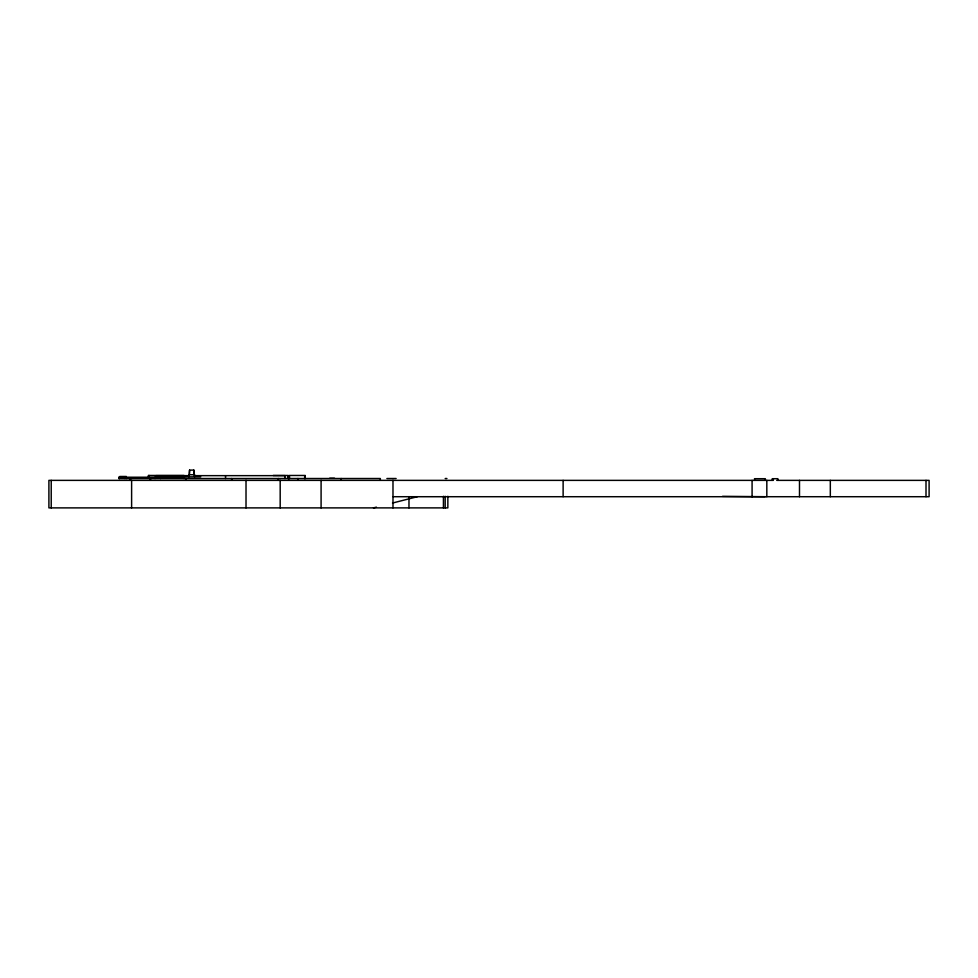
<?xml version="1.0" encoding="UTF-8"?>
<svg xmlns="http://www.w3.org/2000/svg" width="978" height="978" viewBox="0 0 978 978"><rect width="100%" height="100%" fill="white"/><g stroke="black" fill="none" stroke-linecap="round" stroke-linejoin="round"><path stroke-width="1.47" d="M188.803 476.848L189.573 470.112L193.852 470.112L194.622 476.848M373.486 507.888L376.408 507.142M392.496 503.047L417.337 496.714M188.803 474.733L194.622 474.733M184.084 475.467L148.35 475.467L148.35 477.227M273.192 475.467L288.168 475.467L288.168 478.511M155.942 475.65L188.583 475.65M194.451 475.65L284.989 475.65L284.989 478.511M119.732 476.482L126.382 476.482M184.573 476.848L200.759 476.848M118.888 477.227L184.084 477.227M329.708 478.242L334.513 478.242M118.888 478.511L380.332 478.511L380.332 480.369M386.897 478.511L396.127 478.511M445.186 478.511L446.934 478.511M776.703 480.369L929.1 480.369L929.1 496.714L393.144 496.714M722.51 496.335L765.175 496.714M926.007 480.369L926.007 496.714M830.322 480.369L830.322 496.714M799.491 480.369L799.491 496.714M777.877 480.369L777.877 478.707L772.241 478.707L772.241 480.369M773.341 478.707L773.341 480.369L48.9 480.369L48.9 507.888L447.851 507.888L447.851 496.298M766.825 480.369L766.825 496.714M765.322 480.369L765.322 478.707L754.515 478.707L754.515 480.369M752.082 480.369L752.082 496.714M563.12 480.369L563.12 496.714M445.186 496.298L445.186 507.888M443.425 496.298L443.425 507.888M408.975 497.753L408.975 507.888M392.985 480.369L392.985 507.888M341.163 478.511L341.163 480.369M321.09 480.369L321.09 507.888M305.246 478.511L305.246 475.467L289.219 475.467L289.219 478.511M304.953 476.396L304.953 478.511M304.659 476.396L304.659 478.511M297.887 478.511L297.887 480.369M289.525 476.396L289.525 478.511M288.999 476.396L288.999 478.511M288.449 476.396L288.449 478.511M288.302 476.396L288.302 478.511M280.185 480.369L280.185 507.888M278.375 478.511L278.375 480.369M246.016 480.369L246.016 507.888M231.652 478.511L231.652 480.369M225.539 475.65L225.539 478.511M193.852 470.112L193.852 473.572M189.573 470.112L189.573 473.572M185.796 478.511L185.796 480.369M184.084 475.65L184.084 478.511M160.563 477.227L160.563 478.511M157.531 475.65L157.531 477.227M155.025 477.227L155.025 478.511M150.465 478.511L150.465 480.369M149.463 477.227L149.463 478.511M148.937 475.467L148.937 477.227M131.614 480.369L131.614 507.888M130.318 478.511L130.318 480.369M126.309 477.227L126.309 478.511M124.903 477.227L124.903 478.511M119.475 477.227L119.475 478.511M119.084 477.227L119.059 478.511M51.223 480.369L51.223 507.888"/></g></svg>
